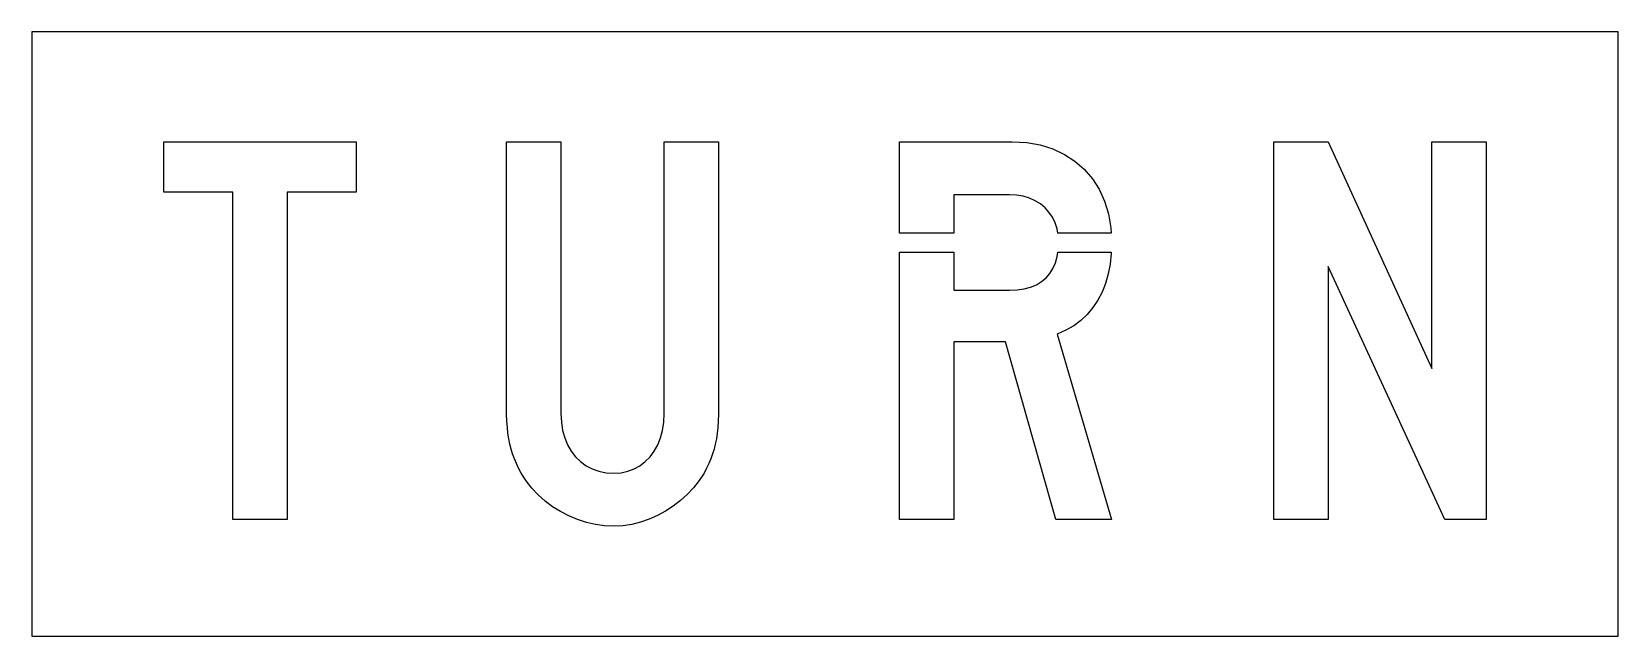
# Model space of a CAD drawing. Extents: x 0 to 42, y 0 to 16.
import ezdxf

# ---------------------------------------------------------------- set-up
doc = ezdxf.new("R2010")
doc.units = 0
doc.layers.add('CUT', color=7, linetype='Continuous')
doc.layers.add('OUTSIDE', color=1, linetype='Continuous')

msp = doc.modelspace()

# ---------------------------------------------------------------- linework, layer by layer
at = {"layer": 'CUT'}
for points in [[(5.324, 3.0875), (5.324, 11.7545), (3.5, 11.7545), (3.5, 13.0875), (8.588, 13.0875), (8.588, 11.7545), (6.763, 11.7545), (6.763, 3.0875)], [(18.1633, 5.5295), (18.1463, 5.3735), (18.1243, 5.2265), (18.0963, 5.0875), (18.0623, 4.9545), (18.0233, 4.8245), (17.9773, 4.6985), (17.9243, 4.5725), (17.8643, 4.4455), (17.7983, 4.3155), (17.6663, 4.1185), (17.5163, 3.9315), (17.3513, 3.7555), (17.1713, 3.5935), (16.9793, 3.4445), (16.7763, 3.3115), (16.5633, 3.1945), (16.3423, 3.0965), (16.1153, 3.0175), (15.8833, 2.9595), (15.6483, 2.9245), (15.4123, 2.9125), (15.1663, 2.9235), (14.9233, 2.9575), (14.6833, 3.0125), (14.4483, 3.0885), (14.2193, 3.1845), (14.0003, 3.2985), (13.7903, 3.4295), (13.5923, 3.5775), (13.4093, 3.7415), (13.2403, 3.9195), (13.0883, 4.1115), (12.9563, 4.3155), (12.8893, 4.4455), (12.8303, 4.5725), (12.7773, 4.6985), (12.7313, 4.8245), (12.6913, 4.9545), (12.6573, 5.0875), (12.6303, 5.2265), (12.6073, 5.3735), (12.5913, 5.5295), (12.5793, 5.6965), (12.5723, 5.8755), (12.5703, 6.0695), (12.5703, 13.0875), (14.0083, 13.0875), (14.0083, 5.8945), (14.0203, 5.6645), (14.0543, 5.4485), (14.1093, 5.2485), (14.1853, 5.0645), (14.2803, 4.8975), (14.3943, 4.7495), (14.5263, 4.6215), (14.6743, 4.5145), (14.8373, 4.4295), (15.0153, 4.3665), (15.2073, 4.3285), (15.4123, 4.3155), (15.6003, 4.3285), (15.7793, 4.3665), (15.9463, 4.4295), (16.1013, 4.5145), (16.2423, 4.6215), (16.3683, 4.7495), (16.4783, 4.8975), (16.5713, 5.0645), (16.6453, 5.2485), (16.7003, 5.4485), (16.7343, 5.6645), (16.7453, 5.8945), (16.7453, 13.0875), (18.1843, 13.0875), (18.1843, 6.0695), (18.1823, 5.8755), (18.1753, 5.6965)], [(26.9297, 11.2245), (26.8247, 11.3415), (26.7027, 11.4435), (26.5657, 11.5285), (26.4147, 11.5955), (26.2497, 11.6445), (26.0737, 11.6735), (25.8857, 11.6835), (24.4117, 11.6835), (24.4117, 10.6715), (22.9737, 10.6715), (22.9737, 13.0875), (25.9557, 13.0875), (26.3397, 13.0655), (26.6987, 13.0025), (27.0327, 12.8975), (27.3397, 12.7545), (27.6177, 12.5745), (27.8637, 12.3595), (28.0777, 12.1105), (28.2557, 11.8295), (28.3987, 11.5185), (28.5017, 11.1785), (28.5657, 10.8125), (28.5736, 10.6715), (27.1613, 10.6715), (27.1417, 10.7825), (27.0897, 10.9435), (27.0187, 11.0915)], [(32.886, 3.0875), (32.886, 13.0875), (34.324, 13.0875), (37.061, 7.0875), (37.061, 13.0875), (38.5, 13.0875), (38.5, 3.0875), (37.412, 3.0875), (34.324, 9.7895), (34.324, 3.0875)], [(22.9737, 10.1695), (24.4117, 10.1695), (24.4117, 9.1575), (25.8857, 9.1575), (26.0877, 9.1675), (26.2747, 9.1955), (26.4437, 9.2415), (26.5967, 9.3055), (26.7327, 9.3875), (26.8507, 9.4865), (26.9517, 9.6025), (27.0347, 9.7345), (27.0997, 9.8835), (27.1467, 10.0475), (27.1658, 10.1695), (28.579, 10.1695), (28.5777, 10.1295), (28.5467, 9.8515), (28.4957, 9.5885), (28.4247, 9.3405), (28.3337, 9.1095), (28.2237, 8.8945), (28.0927, 8.6975), (27.9427, 8.5185), (27.7737, 8.3585), (27.5847, 8.2185), (27.3757, 8.0985), (27.1487, 7.9995), (28.5877, 3.0875), (27.1137, 3.0875), (25.7807, 7.7895), (24.4117, 7.7895), (24.4117, 3.0875), (22.9737, 3.0875)]]:
    msp.add_lwpolyline(points, close=True, dxfattribs=at)
at = {"layer": 'OUTSIDE'}
msp.add_lwpolyline([(0, 0), (42, 0), (42, 16), (0, 16)], close=True, dxfattribs=at)

doc.saveas('drawing.dxf')
